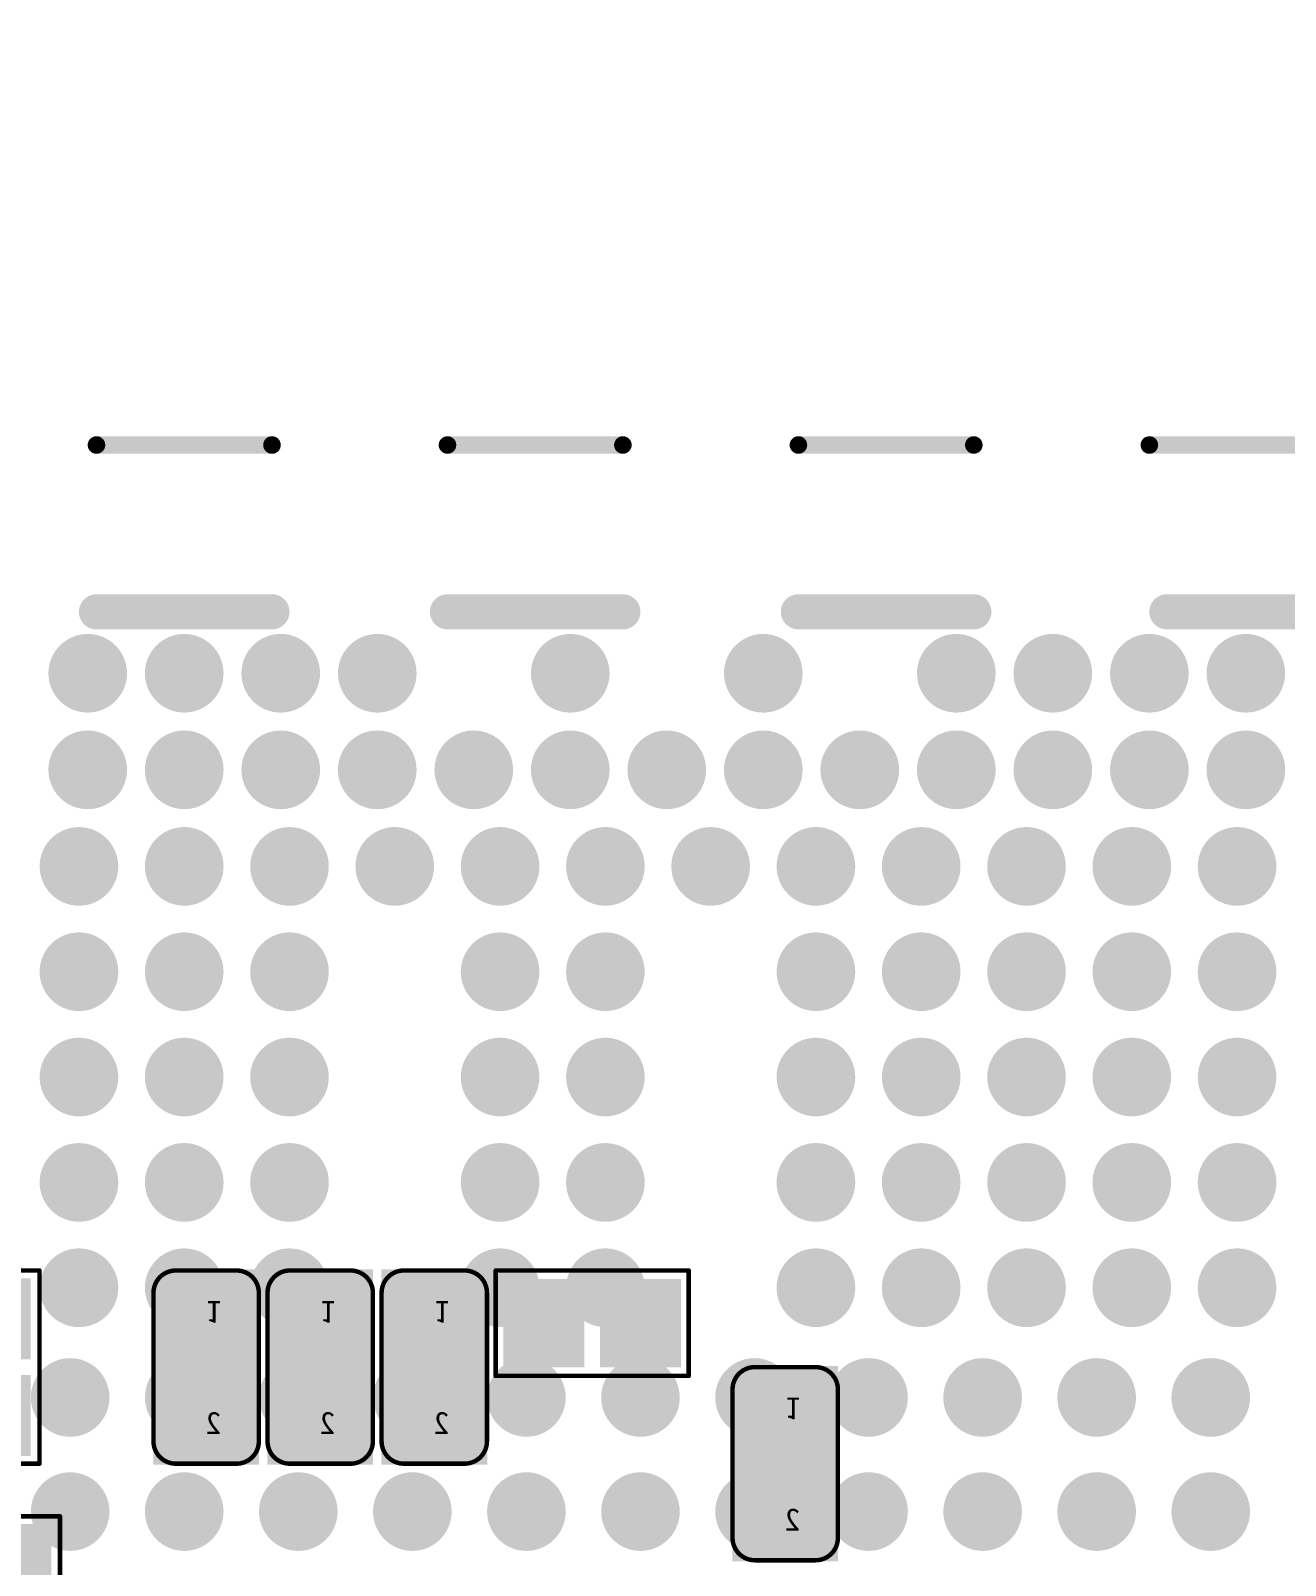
# Model space of a CAD drawing. Header units: millimetres. Extents: x 7.33 to 10.08, y 7.01 to 8.78.
# Drawn here: x 8.2944 to 8.5759, y 7.8346 to 8.1787 of the extents above; entities that cross this region are included whole.
import ezdxf

# ---------------------------------------------------------------- set-up
doc = ezdxf.new("R2010")
doc.units = ezdxf.units.MM
doc.header["$MEASUREMENT"] = 0
for name, color, linetype in [('BottomLayer', 5, 'Continuous'), ('BottomOverlay', 54, 'Continuous'), ('BottomPaste', 16, 'Continuous'), ('BottomSolder', 6, 'Continuous'), ('Mechanical16', 56, 'Continuous'), ('Mechanical19', 56, 'Continuous'), ('Mechanical20', 56, 'Continuous'), ('Mechanical21', 56, 'Continuous'), ('TopLayer', 1, 'Continuous'), ('TopOverlay', 2, 'Continuous'), ('TopPaste', 8, 'Continuous'), ('TopSolder', 216, 'Continuous')]:
    doc.layers.add(name, color=color, linetype=linetype)

# ---------------------------------------------------------------- blocks, each defined once
blk = doc.blocks.new('R0201_B_102')
at = {"layer": 'BottomLayer'}
for points in [[(-0.01792, -0.00788), (-0.00375, -0.00788), (-0.01792, 0.00787), (-0.00375, 0.00787)], [(0.00374, -0.00788), (0.01791, -0.00788), (0.00374, 0.00787), (0.01791, 0.00787)]]:
    blk.add_solid(points, dxfattribs=at)
at = {"layer": 'BottomOverlay', "const_width": 0.001}
for points in [[(-0.02166, 0.01182), (-0.02166, -0.01182)], [(-0.02166, 0.01182), (0.02166, 0.01182)], [(0.02166, 0.01182), (0.02166, -0.01182)], [(-0.02166, -0.01182), (0.02166, -0.01182)]]:
    blk.add_lwpolyline(points, dxfattribs=at)
at = {"layer": 'BottomOverlay', "const_width": 0.0005}
for points in [[(-0.02191, 0.01182, 1), (-0.02141, 0.01182, 1)], [(-0.02191, 0.01182, 1), (-0.02141, 0.01182, 1)], [(0.02141, 0.01182, 1), (0.02191, 0.01182, 1)], [(0.02141, 0.01182, 1), (0.02191, 0.01182, 1)], [(-0.02191, -0.01182, 1), (-0.02141, -0.01182, 1)], [(-0.02191, -0.01182, 1), (-0.02141, -0.01182, 1)], [(0.02141, -0.01182, 1), (0.02191, -0.01182, 1)], [(0.02141, -0.01182, 1), (0.02191, -0.01182, 1)]]:
    blk.add_lwpolyline(points, format="xyb", close=True, dxfattribs=at)
at = {"layer": 'BottomPaste'}
for points in [[(-0.01792, -0.00788), (-0.00375, -0.00788), (-0.01792, 0.00787), (-0.00375, 0.00787)], [(0.00374, -0.00788), (0.01791, -0.00788), (0.00374, 0.00787), (0.01791, 0.00787)]]:
    blk.add_solid(points, dxfattribs=at)
at = {"layer": 'BottomSolder'}
for points in [[(-0.01992, -0.00988), (-0.00175, -0.00988), (-0.01992, 0.00987), (-0.00175, 0.00987)], [(0.00174, -0.00988), (0.01991, -0.00988), (0.00174, 0.00987), (0.01991, 0.00987)]]:
    blk.add_solid(points, dxfattribs=at)
blk = doc.blocks.new('R0201_B_189')
at = {"layer": 'BottomLayer'}
for points in [[(-0.01792, -0.00788), (-0.00375, -0.00788), (-0.01792, 0.00787), (-0.00375, 0.00787)], [(0.00374, -0.00788), (0.01791, -0.00788), (0.00374, 0.00787), (0.01791, 0.00787)]]:
    blk.add_solid(points, dxfattribs=at)
at = {"layer": 'BottomOverlay', "const_width": 0.001}
for points in [[(-0.02166, 0.01182), (-0.02166, -0.01182)], [(0.02166, 0.01182), (-0.02166, 0.01182)], [(0.02166, 0.01182), (0.02166, -0.01182)], [(0.02166, -0.01182), (-0.02166, -0.01182)]]:
    blk.add_lwpolyline(points, dxfattribs=at)
at = {"layer": 'BottomOverlay', "const_width": 0.0005}
for points in [[(-0.02191, 0.01182, 1), (-0.02141, 0.01182, 1)], [(-0.02191, 0.01182, 1), (-0.02141, 0.01182, 1)], [(0.02141, 0.01182, 1), (0.02191, 0.01182, 1)], [(0.02141, 0.01182, 1), (0.02191, 0.01182, 1)], [(-0.02191, -0.01182, 1), (-0.02141, -0.01182, 1)], [(-0.02191, -0.01182, 1), (-0.02141, -0.01182, 1)], [(0.02141, -0.01182, 1), (0.02191, -0.01182, 1)], [(0.02141, -0.01182, 1), (0.02191, -0.01182, 1)]]:
    blk.add_lwpolyline(points, format="xyb", close=True, dxfattribs=at)
at = {"layer": 'BottomPaste'}
for points in [[(-0.01792, -0.00788), (-0.00375, -0.00788), (-0.01792, 0.00787), (-0.00375, 0.00787)], [(0.00374, -0.00788), (0.01791, -0.00788), (0.00374, 0.00787), (0.01791, 0.00787)]]:
    blk.add_solid(points, dxfattribs=at)
at = {"layer": 'BottomSolder'}
for points in [[(-0.01992, -0.00988), (-0.00175, -0.00988), (-0.01992, 0.00987), (-0.00175, 0.00987)], [(0.00174, -0.00988), (0.01991, -0.00988), (0.00174, 0.00987), (0.01991, 0.00987)]]:
    blk.add_solid(points, dxfattribs=at)
blk = doc.blocks.new('R0201_B_190')
at = {"layer": 'BottomLayer'}
for points in [[(-0.01792, -0.00788), (-0.00375, -0.00788), (-0.01792, 0.00787), (-0.00375, 0.00787)], [(0.00374, -0.00788), (0.01791, -0.00788), (0.00374, 0.00787), (0.01791, 0.00787)]]:
    blk.add_solid(points, dxfattribs=at)
at = {"layer": 'BottomOverlay', "const_width": 0.001}
for points in [[(-0.02166, 0.01182), (-0.02166, -0.01182)], [(-0.02166, 0.01182), (0.02166, 0.01182)], [(0.02166, 0.01182), (0.02166, -0.01182)], [(-0.02166, -0.01182), (0.02166, -0.01182)]]:
    blk.add_lwpolyline(points, dxfattribs=at)
at = {"layer": 'BottomOverlay', "const_width": 0.0005}
for points in [[(-0.02191, 0.01182, 1), (-0.02141, 0.01182, 1)], [(-0.02191, 0.01182, 1), (-0.02141, 0.01182, 1)], [(0.02141, 0.01182, 1), (0.02191, 0.01182, 1)], [(0.02141, 0.01182, 1), (0.02191, 0.01182, 1)], [(-0.02191, -0.01182, 1), (-0.02141, -0.01182, 1)], [(-0.02191, -0.01182, 1), (-0.02141, -0.01182, 1)], [(0.02141, -0.01182, 1), (0.02191, -0.01182, 1)], [(0.02141, -0.01182, 1), (0.02191, -0.01182, 1)]]:
    blk.add_lwpolyline(points, format="xyb", close=True, dxfattribs=at)
at = {"layer": 'BottomPaste'}
for points in [[(-0.01792, -0.00788), (-0.00375, -0.00788), (-0.01792, 0.00787), (-0.00375, 0.00787)], [(0.00374, -0.00788), (0.01791, -0.00788), (0.00374, 0.00787), (0.01791, 0.00787)]]:
    blk.add_solid(points, dxfattribs=at)
at = {"layer": 'BottomSolder'}
for points in [[(-0.01992, -0.00988), (-0.00175, -0.00988), (-0.01992, 0.00987), (-0.00175, 0.00987)], [(0.00174, -0.00988), (0.01991, -0.00988), (0.00174, 0.00987), (0.01991, 0.00987)]]:
    blk.add_solid(points, dxfattribs=at)
blk = doc.blocks.new('C0201_B_495')
at = {"layer": 'BottomLayer'}
for points in [[(-0.01792, -0.00788), (-0.00375, -0.00788), (-0.01792, 0.00787), (-0.00375, 0.00787)], [(0.00374, -0.00788), (0.01791, -0.00788), (0.00374, 0.00787), (0.01791, 0.00787)]]:
    blk.add_solid(points, dxfattribs=at)
at = {"layer": 'BottomOverlay', "const_width": 0.001}
for points in [[(-0.02166, 0.00681, -0.414249), (-0.01666, 0.01182)], [(0.01665, 0.01182, -0.414214), (0.02166, 0.00681)], [(-0.01666, -0.01182, -0.414178), (-0.02166, -0.00681)], [(0.02166, -0.00681, -0.414132), (0.01665, -0.01182)]]:
    blk.add_lwpolyline(points, format="xyb", dxfattribs=at)
for points in [[(-0.01666, 0.01182), (0.01665, 0.01182)], [(-0.02166, 0.00681), (-0.02166, -0.00681)], [(0.02166, 0.00681), (0.02166, -0.00681)], [(-0.01666, -0.01182), (0.01665, -0.01182)]]:
    blk.add_lwpolyline(points, dxfattribs=at)
at = {"layer": 'BottomOverlay', "const_width": 0.0005}
for points in [[(-0.01691, 0.01182, 1), (-0.01641, 0.01182, 1)], [(-0.01691, 0.01182, 1), (-0.01641, 0.01182, 1)], [(0.0164, 0.01182, 1), (0.0169, 0.01182, 1)], [(0.0164, 0.01182, 1), (0.0169, 0.01182, 1)], [(-0.02191, 0.00681, 1), (-0.02141, 0.00681, 1)], [(-0.02191, 0.00681, 1), (-0.02141, 0.00681, 1)], [(0.02141, 0.00681, 1), (0.02191, 0.00681, 1)], [(0.02141, 0.00681, 1), (0.02191, 0.00681, 1)], [(-0.02191, -0.00681, 1), (-0.02141, -0.00681, 1)], [(-0.02191, -0.00681, 1), (-0.02141, -0.00681, 1)], [(0.02141, -0.00681, 1), (0.02191, -0.00681, 1)], [(0.02141, -0.00681, 1), (0.02191, -0.00681, 1)], [(-0.01691, -0.01182, 1), (-0.01641, -0.01182, 1)], [(-0.01691, -0.01182, 1), (-0.01641, -0.01182, 1)], [(0.0164, -0.01182, 1), (0.0169, -0.01182, 1)], [(0.0164, -0.01182, 1), (0.0169, -0.01182, 1)]]:
    blk.add_lwpolyline(points, format="xyb", close=True, dxfattribs=at)
at = {"layer": 'BottomPaste'}
for points in [[(-0.01792, -0.00788), (-0.00375, -0.00788), (-0.01792, 0.00787), (-0.00375, 0.00787)], [(0.00374, -0.00788), (0.01791, -0.00788), (0.00374, 0.00787), (0.01791, 0.00787)]]:
    blk.add_solid(points, dxfattribs=at)
at = {"layer": 'BottomSolder'}
for points in [[(-0.02192, -0.01188), (0.00025, -0.01188), (-0.02192, 0.01187), (0.00025, 0.01187)], [(-0.00026, -0.01188), (0.02191, -0.01188), (-0.00026, 0.01187), (0.02191, 0.01187)]]:
    blk.add_solid(points, dxfattribs=at)
at = {"layer": 'Mechanical20', "text_generation_flag": 2}
for s, rotation, p in [('1', 270, (-0.01484, 0)), ('2', 90, (0.015, 0.00333))]:
    blk.add_text(s, height=0.005, rotation=rotation, dxfattribs=at).set_placement(p)
blk = doc.blocks.new('C0201_B_496')
at = {"layer": 'BottomLayer'}
for points in [[(-0.01792, -0.00788), (-0.00375, -0.00788), (-0.01792, 0.00787), (-0.00375, 0.00787)], [(0.00374, -0.00788), (0.01791, -0.00788), (0.00374, 0.00787), (0.01791, 0.00787)]]:
    blk.add_solid(points, dxfattribs=at)
at = {"layer": 'BottomOverlay', "const_width": 0.001}
for points in [[(-0.02166, 0.00681, -0.414249), (-0.01666, 0.01182)], [(0.01665, 0.01182, -0.414214), (0.02166, 0.00681)], [(-0.01666, -0.01182, -0.414178), (-0.02166, -0.00681)], [(0.02166, -0.00681, -0.414132), (0.01665, -0.01182)]]:
    blk.add_lwpolyline(points, format="xyb", dxfattribs=at)
for points in [[(-0.01666, 0.01182), (0.01665, 0.01182)], [(-0.02166, 0.00681), (-0.02166, -0.00681)], [(0.02166, 0.00681), (0.02166, -0.00681)], [(-0.01666, -0.01182), (0.01665, -0.01182)]]:
    blk.add_lwpolyline(points, dxfattribs=at)
at = {"layer": 'BottomOverlay', "const_width": 0.0005}
for points in [[(-0.01691, 0.01182, 1), (-0.01641, 0.01182, 1)], [(-0.01691, 0.01182, 1), (-0.01641, 0.01182, 1)], [(0.0164, 0.01182, 1), (0.0169, 0.01182, 1)], [(0.0164, 0.01182, 1), (0.0169, 0.01182, 1)], [(-0.02191, 0.00681, 1), (-0.02141, 0.00681, 1)], [(-0.02191, 0.00681, 1), (-0.02141, 0.00681, 1)], [(0.02141, 0.00681, 1), (0.02191, 0.00681, 1)], [(0.02141, 0.00681, 1), (0.02191, 0.00681, 1)], [(-0.02191, -0.00681, 1), (-0.02141, -0.00681, 1)], [(-0.02191, -0.00681, 1), (-0.02141, -0.00681, 1)], [(0.02141, -0.00681, 1), (0.02191, -0.00681, 1)], [(0.02141, -0.00681, 1), (0.02191, -0.00681, 1)], [(-0.01691, -0.01182, 1), (-0.01641, -0.01182, 1)], [(-0.01691, -0.01182, 1), (-0.01641, -0.01182, 1)], [(0.0164, -0.01182, 1), (0.0169, -0.01182, 1)], [(0.0164, -0.01182, 1), (0.0169, -0.01182, 1)]]:
    blk.add_lwpolyline(points, format="xyb", close=True, dxfattribs=at)
at = {"layer": 'BottomPaste'}
for points in [[(-0.01792, -0.00788), (-0.00375, -0.00788), (-0.01792, 0.00787), (-0.00375, 0.00787)], [(0.00374, -0.00788), (0.01791, -0.00788), (0.00374, 0.00787), (0.01791, 0.00787)]]:
    blk.add_solid(points, dxfattribs=at)
at = {"layer": 'BottomSolder'}
for points in [[(-0.02192, -0.01188), (0.00025, -0.01188), (-0.02192, 0.01187), (0.00025, 0.01187)], [(-0.00026, -0.01188), (0.02191, -0.01188), (-0.00026, 0.01187), (0.02191, 0.01187)]]:
    blk.add_solid(points, dxfattribs=at)
at = {"layer": 'Mechanical20', "text_generation_flag": 2}
for s, rotation, p in [('1', 270, (-0.01484, 0)), ('2', 90, (0.015, 0.00333))]:
    blk.add_text(s, height=0.005, rotation=rotation, dxfattribs=at).set_placement(p)
blk = doc.blocks.new('C0201_B_497')
at = {"layer": 'BottomLayer'}
for points in [[(-0.01792, -0.00788), (-0.00375, -0.00788), (-0.01792, 0.00787), (-0.00375, 0.00787)], [(0.00374, -0.00788), (0.01791, -0.00788), (0.00374, 0.00787), (0.01791, 0.00787)]]:
    blk.add_solid(points, dxfattribs=at)
at = {"layer": 'BottomOverlay', "const_width": 0.001}
for points in [[(-0.02166, 0.00681, -0.414249), (-0.01666, 0.01182)], [(0.01665, 0.01182, -0.414214), (0.02166, 0.00681)], [(-0.01666, -0.01182, -0.414178), (-0.02166, -0.00681)], [(0.02166, -0.00681, -0.414132), (0.01665, -0.01182)]]:
    blk.add_lwpolyline(points, format="xyb", dxfattribs=at)
for points in [[(-0.01666, 0.01182), (0.01665, 0.01182)], [(-0.02166, 0.00681), (-0.02166, -0.00681)], [(0.02166, 0.00681), (0.02166, -0.00681)], [(-0.01666, -0.01182), (0.01665, -0.01182)]]:
    blk.add_lwpolyline(points, dxfattribs=at)
at = {"layer": 'BottomOverlay', "const_width": 0.0005}
for points in [[(-0.01691, 0.01182, 1), (-0.01641, 0.01182, 1)], [(-0.01691, 0.01182, 1), (-0.01641, 0.01182, 1)], [(0.0164, 0.01182, 1), (0.0169, 0.01182, 1)], [(0.0164, 0.01182, 1), (0.0169, 0.01182, 1)], [(-0.02191, 0.00681, 1), (-0.02141, 0.00681, 1)], [(-0.02191, 0.00681, 1), (-0.02141, 0.00681, 1)], [(0.02141, 0.00681, 1), (0.02191, 0.00681, 1)], [(0.02141, 0.00681, 1), (0.02191, 0.00681, 1)], [(-0.02191, -0.00681, 1), (-0.02141, -0.00681, 1)], [(-0.02191, -0.00681, 1), (-0.02141, -0.00681, 1)], [(0.02141, -0.00681, 1), (0.02191, -0.00681, 1)], [(0.02141, -0.00681, 1), (0.02191, -0.00681, 1)], [(-0.01691, -0.01182, 1), (-0.01641, -0.01182, 1)], [(-0.01691, -0.01182, 1), (-0.01641, -0.01182, 1)], [(0.0164, -0.01182, 1), (0.0169, -0.01182, 1)], [(0.0164, -0.01182, 1), (0.0169, -0.01182, 1)]]:
    blk.add_lwpolyline(points, format="xyb", close=True, dxfattribs=at)
at = {"layer": 'BottomPaste'}
for points in [[(-0.01792, -0.00788), (-0.00375, -0.00788), (-0.01792, 0.00787), (-0.00375, 0.00787)], [(0.00374, -0.00788), (0.01791, -0.00788), (0.00374, 0.00787), (0.01791, 0.00787)]]:
    blk.add_solid(points, dxfattribs=at)
at = {"layer": 'BottomSolder'}
for points in [[(-0.02192, -0.01188), (0.00025, -0.01188), (-0.02192, 0.01187), (0.00025, 0.01187)], [(-0.00026, -0.01188), (0.02191, -0.01188), (-0.00026, 0.01187), (0.02191, 0.01187)]]:
    blk.add_solid(points, dxfattribs=at)
at = {"layer": 'Mechanical20', "text_generation_flag": 2}
for s, rotation, p in [('1', 270, (-0.01484, 0)), ('2', 90, (0.015, 0.00333))]:
    blk.add_text(s, height=0.005, rotation=rotation, dxfattribs=at).set_placement(p)
blk = doc.blocks.new('C0201_B_505')
at = {"layer": 'BottomLayer'}
for points in [[(-0.01792, -0.00788), (-0.00375, -0.00788), (-0.01792, 0.00787), (-0.00375, 0.00787)], [(0.00374, -0.00788), (0.01791, -0.00788), (0.00374, 0.00787), (0.01791, 0.00787)]]:
    blk.add_solid(points, dxfattribs=at)
at = {"layer": 'BottomOverlay', "const_width": 0.001}
for points in [[(-0.02166, 0.00681, -0.414249), (-0.01666, 0.01182)], [(0.01665, 0.01182, -0.414214), (0.02166, 0.00681)], [(-0.01666, -0.01182, -0.414178), (-0.02166, -0.00681)], [(0.02166, -0.00681, -0.414132), (0.01665, -0.01182)]]:
    blk.add_lwpolyline(points, format="xyb", dxfattribs=at)
for points in [[(-0.01666, 0.01182), (0.01665, 0.01182)], [(-0.02166, 0.00681), (-0.02166, -0.00681)], [(0.02166, 0.00681), (0.02166, -0.00681)], [(-0.01666, -0.01182), (0.01665, -0.01182)]]:
    blk.add_lwpolyline(points, dxfattribs=at)
at = {"layer": 'BottomOverlay', "const_width": 0.0005}
for points in [[(-0.01691, 0.01182, 1), (-0.01641, 0.01182, 1)], [(-0.01691, 0.01182, 1), (-0.01641, 0.01182, 1)], [(0.0164, 0.01182, 1), (0.0169, 0.01182, 1)], [(0.0164, 0.01182, 1), (0.0169, 0.01182, 1)], [(-0.02191, 0.00681, 1), (-0.02141, 0.00681, 1)], [(-0.02191, 0.00681, 1), (-0.02141, 0.00681, 1)], [(0.02141, 0.00681, 1), (0.02191, 0.00681, 1)], [(0.02141, 0.00681, 1), (0.02191, 0.00681, 1)], [(-0.02191, -0.00681, 1), (-0.02141, -0.00681, 1)], [(-0.02191, -0.00681, 1), (-0.02141, -0.00681, 1)], [(0.02141, -0.00681, 1), (0.02191, -0.00681, 1)], [(0.02141, -0.00681, 1), (0.02191, -0.00681, 1)], [(-0.01691, -0.01182, 1), (-0.01641, -0.01182, 1)], [(-0.01691, -0.01182, 1), (-0.01641, -0.01182, 1)], [(0.0164, -0.01182, 1), (0.0169, -0.01182, 1)], [(0.0164, -0.01182, 1), (0.0169, -0.01182, 1)]]:
    blk.add_lwpolyline(points, format="xyb", close=True, dxfattribs=at)
at = {"layer": 'BottomPaste'}
for points in [[(-0.01792, -0.00788), (-0.00375, -0.00788), (-0.01792, 0.00787), (-0.00375, 0.00787)], [(0.00374, -0.00788), (0.01791, -0.00788), (0.00374, 0.00787), (0.01791, 0.00787)]]:
    blk.add_solid(points, dxfattribs=at)
at = {"layer": 'BottomSolder'}
for points in [[(-0.02192, -0.01188), (0.00025, -0.01188), (-0.02192, 0.01187), (0.00025, 0.01187)], [(-0.00026, -0.01188), (0.02191, -0.01188), (-0.00026, 0.01187), (0.02191, 0.01187)]]:
    blk.add_solid(points, dxfattribs=at)
at = {"layer": 'Mechanical20', "text_generation_flag": 2}
for s, rotation, p in [('1', 270, (-0.01484, 0)), ('2', 90, (0.015, 0.00333))]:
    blk.add_text(s, height=0.005, rotation=rotation, dxfattribs=at).set_placement(p)
blk = doc.blocks.new('BGA698_16R1X17R2X1R18_569')
at = {"layer": 'Mechanical16'}
for points, const_width in [([(0.31693, -0.01969), (0.31693, 0.01969)], 0.00787), ([(0.35433, -0.01969), (0.35433, 0.01969)], 0.00394), ([(0.31693, -0.09842), (0.31693, -0.05906)], 0.00787), ([(0.35433, -0.09842), (0.35433, -0.05906)], 0.00394), ([(0.31693, -0.17716), (0.31693, -0.1378)], 0.00787), ([(0.35433, -0.17716), (0.35433, -0.1378)], 0.00394), ([(0.31693, -0.33858), (0.31693, -0.22047)], 0.00787), ([(0.35433, -0.25591), (0.35433, -0.21654)], 0.00394)]:
    blk.add_lwpolyline(points, dxfattribs=dict(at, const_width=const_width))
for points, const_width in [([(0.31496, 0.01969, 1), (0.3189, 0.01969, 1)], 0.00394), ([(0.35335, 0.01969, 1), (0.35532, 0.01969, 1)], 0.00197), ([(0.31496, -0.01969, 1), (0.3189, -0.01969, 1)], 0.00394), ([(0.35335, -0.01969, 1), (0.35532, -0.01969, 1)], 0.00197), ([(0.31496, -0.05906, 1), (0.3189, -0.05906, 1)], 0.00394), ([(0.35335, -0.05906, 1), (0.35532, -0.05906, 1)], 0.00197), ([(0.31496, -0.09842, 1), (0.3189, -0.09842, 1)], 0.00394), ([(0.35335, -0.09842, 1), (0.35532, -0.09842, 1)], 0.00197), ([(0.31496, -0.1378, 1), (0.3189, -0.1378, 1)], 0.00394), ([(0.35335, -0.1378, 1), (0.35532, -0.1378, 1)], 0.00197), ([(0.31496, -0.17716, 1), (0.3189, -0.17716, 1)], 0.00394), ([(0.35335, -0.17716, 1), (0.35532, -0.17716, 1)], 0.00197), ([(0.31496, -0.22047, 1), (0.3189, -0.22047, 1)], 0.00394), ([(0.35335, -0.21654, 1), (0.35532, -0.21654, 1)], 0.00197)]:
    blk.add_lwpolyline(points, format="xyb", close=True, dxfattribs=dict(at, const_width=const_width))
at = {"layer": 'TopLayer', "const_width": 0.00482}
for points in [[(0.11275, 0.02559, 1), (0.11757, 0.02559, 1)], [(0.13834, 0.02559, 1), (0.14316, 0.02559, 1)], [(0.16294, 0.02362, 1), (0.16777, 0.02362, 1)], [(0.18656, 0.02362, 1), (0.19139, 0.02362, 1)], [(0.21019, 0.02362, 1), (0.21501, 0.02362, 1)], [(0.23381, 0.02362, 1), (0.23863, 0.02362, 1)], [(0.25743, 0.02362, 1), (0.26225, 0.02362, 1)], [(0.27908, 0.02165, 1), (0.28391, 0.02165, 1)], [(0.30074, 0.02165, 1), (0.30556, 0.02165, 1)], [(0.11275, 0, 1), (0.11757, 0, 1)], [(0.13834, 0, 1), (0.14316, 0, 1)], [(0.16294, 0, 1), (0.16777, 0, 1)], [(0.18656, 0, 1), (0.19139, 0, 1)], [(0.21019, 0, 1), (0.21501, 0, 1)], [(0.23381, 0, 1), (0.23863, 0, 1)], [(0.25743, 0, 1), (0.26225, 0, 1)], [(0.27908, 0, 1), (0.28391, 0, 1)], [(0.30074, 0, 1), (0.30556, 0, 1)], [(0.27908, -0.02165, 1), (0.28391, -0.02165, 1)], [(0.30074, -0.02165, 1), (0.30556, -0.02165, 1)], [(0.16294, -0.02362, 1), (0.16777, -0.02362, 1)], [(0.18656, -0.02362, 1), (0.19139, -0.02362, 1)], [(0.21019, -0.02362, 1), (0.21501, -0.02362, 1)], [(0.23381, -0.02362, 1), (0.23863, -0.02362, 1)], [(0.25743, -0.02362, 1), (0.26225, -0.02362, 1)], [(0.11275, -0.02559, 1), (0.11757, -0.02559, 1)], [(0.13834, -0.02559, 1), (0.14316, -0.02559, 1)], [(0.27908, -0.04331, 1), (0.28391, -0.04331, 1)], [(0.30074, -0.04331, 1), (0.30556, -0.04331, 1)], [(0.25743, -0.04724, 1), (0.26225, -0.04724, 1)], [(0.11275, -0.05118, 1), (0.11757, -0.05118, 1)], [(0.13834, -0.05118, 1), (0.14316, -0.05118, 1)], [(0.27908, -0.06496, 1), (0.28391, -0.06496, 1)], [(0.16294, -0.07087, 1), (0.16777, -0.07087, 1)], [(0.18656, -0.07087, 1), (0.19139, -0.07087, 1)], [(0.21019, -0.07087, 1), (0.21501, -0.07087, 1)], [(0.23381, -0.07087, 1), (0.23863, -0.07087, 1)], [(0.25743, -0.07087, 1), (0.26225, -0.07087, 1)], [(0.11275, -0.07677, 1), (0.11757, -0.07677, 1)], [(0.13834, -0.07677, 1), (0.14316, -0.07677, 1)], [(0.27908, -0.08661, 1), (0.28391, -0.08661, 1)], [(0.30074, -0.08661, 1), (0.30556, -0.08661, 1)], [(0.16294, -0.09449, 1), (0.16777, -0.09449, 1)], [(0.18656, -0.09449, 1), (0.19139, -0.09449, 1)], [(0.21019, -0.09449, 1), (0.21501, -0.09449, 1)], [(0.23381, -0.09449, 1), (0.23863, -0.09449, 1)], [(0.25743, -0.09449, 1), (0.26225, -0.09449, 1)], [(0.11275, -0.10236, 1), (0.11757, -0.10236, 1)], [(0.13834, -0.10236, 1), (0.14316, -0.10236, 1)], [(0.27908, -0.10827, 1), (0.28391, -0.10827, 1)], [(0.25743, -0.11811, 1), (0.26225, -0.11811, 1)], [(0.11275, -0.12795, 1), (0.11757, -0.12795, 1)], [(0.13834, -0.12795, 1), (0.14316, -0.12795, 1)], [(0.27908, -0.12992, 1), (0.28391, -0.12992, 1)], [(0.30074, -0.12992, 1), (0.30556, -0.12992, 1)], [(0.16294, -0.14173, 1), (0.16777, -0.14173, 1)], [(0.18656, -0.14173, 1), (0.19139, -0.14173, 1)], [(0.21019, -0.14173, 1), (0.21501, -0.14173, 1)], [(0.23381, -0.14173, 1), (0.23863, -0.14173, 1)], [(0.25743, -0.14173, 1), (0.26225, -0.14173, 1)], [(0.27908, -0.15157, 1), (0.28391, -0.15157, 1)], [(0.11275, -0.15354, 1), (0.11757, -0.15354, 1)], [(0.13834, -0.15354, 1), (0.14316, -0.15354, 1)], [(0.16294, -0.16535, 1), (0.16777, -0.16535, 1)], [(0.18656, -0.16535, 1), (0.19139, -0.16535, 1)], [(0.21019, -0.16535, 1), (0.21501, -0.16535, 1)], [(0.23381, -0.16535, 1), (0.23863, -0.16535, 1)], [(0.25743, -0.16535, 1), (0.26225, -0.16535, 1)], [(0.27908, -0.17323, 1), (0.28391, -0.17323, 1)], [(0.30074, -0.17323, 1), (0.30556, -0.17323, 1)], [(0.11275, -0.17913, 1), (0.11757, -0.17913, 1)], [(0.13834, -0.17913, 1), (0.14316, -0.17913, 1)], [(0.16294, -0.18898, 1), (0.16777, -0.18898, 1)], [(0.18656, -0.18898, 1), (0.19139, -0.18898, 1)], [(0.21019, -0.18898, 1), (0.21501, -0.18898, 1)], [(0.23381, -0.18898, 1), (0.23863, -0.18898, 1)], [(0.25743, -0.18898, 1), (0.26225, -0.18898, 1)], [(0.27908, -0.19488, 1), (0.28391, -0.19488, 1)], [(0.30074, -0.19488, 1), (0.30556, -0.19488, 1)], [(0.11275, -0.20472, 1), (0.11757, -0.20472, 1)], [(0.13834, -0.20472, 1), (0.14316, -0.20472, 1)], [(0.16294, -0.2126, 1), (0.16777, -0.2126, 1)], [(0.18656, -0.2126, 1), (0.19139, -0.2126, 1)], [(0.21019, -0.2126, 1), (0.21501, -0.2126, 1)], [(0.23381, -0.2126, 1), (0.23863, -0.2126, 1)], [(0.25743, -0.2126, 1), (0.26225, -0.2126, 1)], [(0.27908, -0.21654, 1), (0.28391, -0.21654, 1)], [(0.30074, -0.21654, 1), (0.30556, -0.21654, 1)], [(0.11275, -0.23031, 1), (0.11757, -0.23031, 1)], [(0.13834, -0.23031, 1), (0.14316, -0.23031, 1)], [(0.16294, -0.23622, 1), (0.16777, -0.23622, 1)], [(0.18656, -0.23622, 1), (0.19139, -0.23622, 1)], [(0.21019, -0.23622, 1), (0.21501, -0.23622, 1)], [(0.23381, -0.23622, 1), (0.23863, -0.23622, 1)], [(0.25743, -0.23622, 1), (0.26225, -0.23622, 1)], [(0.27908, -0.23819, 1), (0.28391, -0.23819, 1)], [(0.30074, -0.23819, 1), (0.30556, -0.23819, 1)]]:
    blk.add_lwpolyline(points, format="xyb", close=True, dxfattribs=at)
at = {"layer": 'TopOverlay', "const_width": 0.00787}
for points in [[(0.31693, -0.01969), (0.31693, 0.01969)], [(0.31693, -0.09842), (0.31693, -0.05906)], [(0.31693, -0.17716), (0.31693, -0.1378)], [(0.31693, -0.33858), (0.31693, -0.22047)]]:
    blk.add_lwpolyline(points, dxfattribs=at)
at = {"layer": 'TopOverlay', "const_width": 0.00394}
for points in [[(0.31496, 0.01969, 1), (0.3189, 0.01969, 1)], [(0.31496, -0.01969, 1), (0.3189, -0.01969, 1)], [(0.31496, -0.05906, 1), (0.3189, -0.05906, 1)], [(0.31496, -0.09842, 1), (0.3189, -0.09842, 1)], [(0.31496, -0.1378, 1), (0.3189, -0.1378, 1)], [(0.31496, -0.17716, 1), (0.3189, -0.17716, 1)], [(0.31496, -0.22047, 1), (0.3189, -0.22047, 1)]]:
    blk.add_lwpolyline(points, format="xyb", close=True, dxfattribs=at)
at = {"layer": 'TopPaste', "const_width": 0.00482}
for points in [[(0.11275, 0.02559, 1), (0.11757, 0.02559, 1)], [(0.13834, 0.02559, 1), (0.14316, 0.02559, 1)], [(0.16294, 0.02362, 1), (0.16777, 0.02362, 1)], [(0.18656, 0.02362, 1), (0.19139, 0.02362, 1)], [(0.21019, 0.02362, 1), (0.21501, 0.02362, 1)], [(0.23381, 0.02362, 1), (0.23863, 0.02362, 1)], [(0.25743, 0.02362, 1), (0.26225, 0.02362, 1)], [(0.27908, 0.02165, 1), (0.28391, 0.02165, 1)], [(0.30074, 0.02165, 1), (0.30556, 0.02165, 1)], [(0.11275, 0, 1), (0.11757, 0, 1)], [(0.13834, 0, 1), (0.14316, 0, 1)], [(0.16294, 0, 1), (0.16777, 0, 1)], [(0.18656, 0, 1), (0.19139, 0, 1)], [(0.21019, 0, 1), (0.21501, 0, 1)], [(0.23381, 0, 1), (0.23863, 0, 1)], [(0.25743, 0, 1), (0.26225, 0, 1)], [(0.27908, 0, 1), (0.28391, 0, 1)], [(0.30074, 0, 1), (0.30556, 0, 1)], [(0.27908, -0.02165, 1), (0.28391, -0.02165, 1)], [(0.30074, -0.02165, 1), (0.30556, -0.02165, 1)], [(0.16294, -0.02362, 1), (0.16777, -0.02362, 1)], [(0.18656, -0.02362, 1), (0.19139, -0.02362, 1)], [(0.21019, -0.02362, 1), (0.21501, -0.02362, 1)], [(0.23381, -0.02362, 1), (0.23863, -0.02362, 1)], [(0.25743, -0.02362, 1), (0.26225, -0.02362, 1)], [(0.11275, -0.02559, 1), (0.11757, -0.02559, 1)], [(0.13834, -0.02559, 1), (0.14316, -0.02559, 1)], [(0.27908, -0.04331, 1), (0.28391, -0.04331, 1)], [(0.30074, -0.04331, 1), (0.30556, -0.04331, 1)], [(0.25743, -0.04724, 1), (0.26225, -0.04724, 1)], [(0.11275, -0.05118, 1), (0.11757, -0.05118, 1)], [(0.13834, -0.05118, 1), (0.14316, -0.05118, 1)], [(0.27908, -0.06496, 1), (0.28391, -0.06496, 1)], [(0.16294, -0.07087, 1), (0.16777, -0.07087, 1)], [(0.18656, -0.07087, 1), (0.19139, -0.07087, 1)], [(0.21019, -0.07087, 1), (0.21501, -0.07087, 1)], [(0.23381, -0.07087, 1), (0.23863, -0.07087, 1)], [(0.25743, -0.07087, 1), (0.26225, -0.07087, 1)], [(0.11275, -0.07677, 1), (0.11757, -0.07677, 1)], [(0.13834, -0.07677, 1), (0.14316, -0.07677, 1)], [(0.27908, -0.08661, 1), (0.28391, -0.08661, 1)], [(0.30074, -0.08661, 1), (0.30556, -0.08661, 1)], [(0.16294, -0.09449, 1), (0.16777, -0.09449, 1)], [(0.18656, -0.09449, 1), (0.19139, -0.09449, 1)], [(0.21019, -0.09449, 1), (0.21501, -0.09449, 1)], [(0.23381, -0.09449, 1), (0.23863, -0.09449, 1)], [(0.25743, -0.09449, 1), (0.26225, -0.09449, 1)], [(0.11275, -0.10236, 1), (0.11757, -0.10236, 1)], [(0.13834, -0.10236, 1), (0.14316, -0.10236, 1)], [(0.27908, -0.10827, 1), (0.28391, -0.10827, 1)], [(0.25743, -0.11811, 1), (0.26225, -0.11811, 1)], [(0.11275, -0.12795, 1), (0.11757, -0.12795, 1)], [(0.13834, -0.12795, 1), (0.14316, -0.12795, 1)], [(0.27908, -0.12992, 1), (0.28391, -0.12992, 1)], [(0.30074, -0.12992, 1), (0.30556, -0.12992, 1)], [(0.16294, -0.14173, 1), (0.16777, -0.14173, 1)], [(0.18656, -0.14173, 1), (0.19139, -0.14173, 1)], [(0.21019, -0.14173, 1), (0.21501, -0.14173, 1)], [(0.23381, -0.14173, 1), (0.23863, -0.14173, 1)], [(0.25743, -0.14173, 1), (0.26225, -0.14173, 1)], [(0.27908, -0.15157, 1), (0.28391, -0.15157, 1)], [(0.11275, -0.15354, 1), (0.11757, -0.15354, 1)], [(0.13834, -0.15354, 1), (0.14316, -0.15354, 1)], [(0.16294, -0.16535, 1), (0.16777, -0.16535, 1)], [(0.18656, -0.16535, 1), (0.19139, -0.16535, 1)], [(0.21019, -0.16535, 1), (0.21501, -0.16535, 1)], [(0.23381, -0.16535, 1), (0.23863, -0.16535, 1)], [(0.25743, -0.16535, 1), (0.26225, -0.16535, 1)], [(0.27908, -0.17323, 1), (0.28391, -0.17323, 1)], [(0.30074, -0.17323, 1), (0.30556, -0.17323, 1)], [(0.11275, -0.17913, 1), (0.11757, -0.17913, 1)], [(0.13834, -0.17913, 1), (0.14316, -0.17913, 1)], [(0.16294, -0.18898, 1), (0.16777, -0.18898, 1)], [(0.18656, -0.18898, 1), (0.19139, -0.18898, 1)], [(0.21019, -0.18898, 1), (0.21501, -0.18898, 1)], [(0.23381, -0.18898, 1), (0.23863, -0.18898, 1)], [(0.25743, -0.18898, 1), (0.26225, -0.18898, 1)], [(0.27908, -0.19488, 1), (0.28391, -0.19488, 1)], [(0.30074, -0.19488, 1), (0.30556, -0.19488, 1)], [(0.11275, -0.20472, 1), (0.11757, -0.20472, 1)], [(0.13834, -0.20472, 1), (0.14316, -0.20472, 1)], [(0.16294, -0.2126, 1), (0.16777, -0.2126, 1)], [(0.18656, -0.2126, 1), (0.19139, -0.2126, 1)], [(0.21019, -0.2126, 1), (0.21501, -0.2126, 1)], [(0.23381, -0.2126, 1), (0.23863, -0.2126, 1)], [(0.25743, -0.2126, 1), (0.26225, -0.2126, 1)], [(0.27908, -0.21654, 1), (0.28391, -0.21654, 1)], [(0.30074, -0.21654, 1), (0.30556, -0.21654, 1)], [(0.11275, -0.23031, 1), (0.11757, -0.23031, 1)], [(0.13834, -0.23031, 1), (0.14316, -0.23031, 1)], [(0.16294, -0.23622, 1), (0.16777, -0.23622, 1)], [(0.18656, -0.23622, 1), (0.19139, -0.23622, 1)], [(0.21019, -0.23622, 1), (0.21501, -0.23622, 1)], [(0.23381, -0.23622, 1), (0.23863, -0.23622, 1)], [(0.25743, -0.23622, 1), (0.26225, -0.23622, 1)], [(0.27908, -0.23819, 1), (0.28391, -0.23819, 1)], [(0.30074, -0.23819, 1), (0.30556, -0.23819, 1)]]:
    blk.add_lwpolyline(points, format="xyb", close=True, dxfattribs=at)
at = {"layer": 'TopSolder', "const_width": 0.00882}
for points in [[(0.11075, 0.02559, 1), (0.11957, 0.02559, 1)], [(0.13634, 0.02559, 1), (0.14516, 0.02559, 1)], [(0.16094, 0.02362, 1), (0.16977, 0.02362, 1)], [(0.18456, 0.02362, 1), (0.19339, 0.02362, 1)], [(0.20819, 0.02362, 1), (0.21701, 0.02362, 1)], [(0.23181, 0.02362, 1), (0.24063, 0.02362, 1)], [(0.25543, 0.02362, 1), (0.26425, 0.02362, 1)], [(0.27708, 0.02165, 1), (0.28591, 0.02165, 1)], [(0.29874, 0.02165, 1), (0.30756, 0.02165, 1)], [(0.11075, 0, 1), (0.11957, 0, 1)], [(0.13634, 0, 1), (0.14516, 0, 1)], [(0.16094, 0, 1), (0.16977, 0, 1)], [(0.18456, 0, 1), (0.19339, 0, 1)], [(0.20819, 0, 1), (0.21701, 0, 1)], [(0.23181, 0, 1), (0.24063, 0, 1)], [(0.25543, 0, 1), (0.26425, 0, 1)], [(0.27708, 0, 1), (0.28591, 0, 1)], [(0.29874, 0, 1), (0.30756, 0, 1)], [(0.27708, -0.02165, 1), (0.28591, -0.02165, 1)], [(0.29874, -0.02165, 1), (0.30756, -0.02165, 1)], [(0.11075, -0.02559, 1), (0.11957, -0.02559, 1)], [(0.13634, -0.02559, 1), (0.14516, -0.02559, 1)], [(0.16094, -0.02362, 1), (0.16977, -0.02362, 1)], [(0.18456, -0.02362, 1), (0.19339, -0.02362, 1)], [(0.20819, -0.02362, 1), (0.21701, -0.02362, 1)], [(0.23181, -0.02362, 1), (0.24063, -0.02362, 1)], [(0.25543, -0.02362, 1), (0.26425, -0.02362, 1)], [(0.27708, -0.04331, 1), (0.28591, -0.04331, 1)], [(0.29874, -0.04331, 1), (0.30756, -0.04331, 1)], [(0.25543, -0.04724, 1), (0.26425, -0.04724, 1)], [(0.11075, -0.05118, 1), (0.11957, -0.05118, 1)], [(0.13634, -0.05118, 1), (0.14516, -0.05118, 1)], [(0.27708, -0.06496, 1), (0.28591, -0.06496, 1)], [(0.16094, -0.07087, 1), (0.16977, -0.07087, 1)], [(0.18456, -0.07087, 1), (0.19339, -0.07087, 1)], [(0.20819, -0.07087, 1), (0.21701, -0.07087, 1)], [(0.23181, -0.07087, 1), (0.24063, -0.07087, 1)], [(0.25543, -0.07087, 1), (0.26425, -0.07087, 1)], [(0.11075, -0.07677, 1), (0.11957, -0.07677, 1)], [(0.13634, -0.07677, 1), (0.14516, -0.07677, 1)], [(0.27708, -0.08661, 1), (0.28591, -0.08661, 1)], [(0.29874, -0.08661, 1), (0.30756, -0.08661, 1)], [(0.16094, -0.09449, 1), (0.16977, -0.09449, 1)], [(0.18456, -0.09449, 1), (0.19339, -0.09449, 1)], [(0.20819, -0.09449, 1), (0.21701, -0.09449, 1)], [(0.23181, -0.09449, 1), (0.24063, -0.09449, 1)], [(0.25543, -0.09449, 1), (0.26425, -0.09449, 1)], [(0.11075, -0.10236, 1), (0.11957, -0.10236, 1)], [(0.13634, -0.10236, 1), (0.14516, -0.10236, 1)], [(0.27708, -0.10827, 1), (0.28591, -0.10827, 1)], [(0.25543, -0.11811, 1), (0.26425, -0.11811, 1)], [(0.11075, -0.12795, 1), (0.11957, -0.12795, 1)], [(0.13634, -0.12795, 1), (0.14516, -0.12795, 1)], [(0.27708, -0.12992, 1), (0.28591, -0.12992, 1)], [(0.29874, -0.12992, 1), (0.30756, -0.12992, 1)], [(0.16094, -0.14173, 1), (0.16977, -0.14173, 1)], [(0.18456, -0.14173, 1), (0.19339, -0.14173, 1)], [(0.20819, -0.14173, 1), (0.21701, -0.14173, 1)], [(0.23181, -0.14173, 1), (0.24063, -0.14173, 1)], [(0.25543, -0.14173, 1), (0.26425, -0.14173, 1)], [(0.27708, -0.15157, 1), (0.28591, -0.15157, 1)], [(0.11075, -0.15354, 1), (0.11957, -0.15354, 1)], [(0.13634, -0.15354, 1), (0.14516, -0.15354, 1)], [(0.16094, -0.16535, 1), (0.16977, -0.16535, 1)], [(0.18456, -0.16535, 1), (0.19339, -0.16535, 1)], [(0.20819, -0.16535, 1), (0.21701, -0.16535, 1)], [(0.23181, -0.16535, 1), (0.24063, -0.16535, 1)], [(0.25543, -0.16535, 1), (0.26425, -0.16535, 1)], [(0.27708, -0.17323, 1), (0.28591, -0.17323, 1)], [(0.29874, -0.17323, 1), (0.30756, -0.17323, 1)], [(0.11075, -0.17913, 1), (0.11957, -0.17913, 1)], [(0.13634, -0.17913, 1), (0.14516, -0.17913, 1)], [(0.16094, -0.18898, 1), (0.16977, -0.18898, 1)], [(0.18456, -0.18898, 1), (0.19339, -0.18898, 1)], [(0.20819, -0.18898, 1), (0.21701, -0.18898, 1)], [(0.23181, -0.18898, 1), (0.24063, -0.18898, 1)], [(0.25543, -0.18898, 1), (0.26425, -0.18898, 1)], [(0.27708, -0.19488, 1), (0.28591, -0.19488, 1)], [(0.29874, -0.19488, 1), (0.30756, -0.19488, 1)], [(0.11075, -0.20472, 1), (0.11957, -0.20472, 1)], [(0.13634, -0.20472, 1), (0.14516, -0.20472, 1)], [(0.16094, -0.2126, 1), (0.16977, -0.2126, 1)], [(0.18456, -0.2126, 1), (0.19339, -0.2126, 1)], [(0.20819, -0.2126, 1), (0.21701, -0.2126, 1)], [(0.23181, -0.2126, 1), (0.24063, -0.2126, 1)], [(0.25543, -0.2126, 1), (0.26425, -0.2126, 1)], [(0.27708, -0.21654, 1), (0.28591, -0.21654, 1)], [(0.29874, -0.21654, 1), (0.30756, -0.21654, 1)], [(0.11075, -0.23031, 1), (0.11957, -0.23031, 1)], [(0.13634, -0.23031, 1), (0.14516, -0.23031, 1)], [(0.16094, -0.23622, 1), (0.16977, -0.23622, 1)], [(0.18456, -0.23622, 1), (0.19339, -0.23622, 1)], [(0.20819, -0.23622, 1), (0.21701, -0.23622, 1)], [(0.23181, -0.23622, 1), (0.24063, -0.23622, 1)], [(0.25543, -0.23622, 1), (0.26425, -0.23622, 1)], [(0.27708, -0.23819, 1), (0.28591, -0.23819, 1)], [(0.29874, -0.23819, 1), (0.30756, -0.23819, 1)]]:
    blk.add_lwpolyline(points, format="xyb", close=True, dxfattribs=at)

msp = doc.modelspace()

# ---------------------------------------------------------------- block references
for name, p, rotation in [('BGA698_16R1X17R2X1R18_569', (8.3289, 7.73145), 90), ('R0201_B_190', (8.28461, 7.87901), 270), ('C0201_B_496', (8.33382, 7.87901), 270), ('C0201_B_497', (8.35941, 7.87901), 270), ('C0201_B_495', (8.385, 7.87901), 270), ('R0201_B_189', (8.42043, 7.88885), 180), ('C0201_B_505', (8.46374, 7.85735), 270), ('R0201_B_102', (8.2892, 7.82389), 270)]:
    msp.add_blockref(name, p, dxfattribs=dict(rotation=rotation))

doc.saveas('drawing.dxf')
